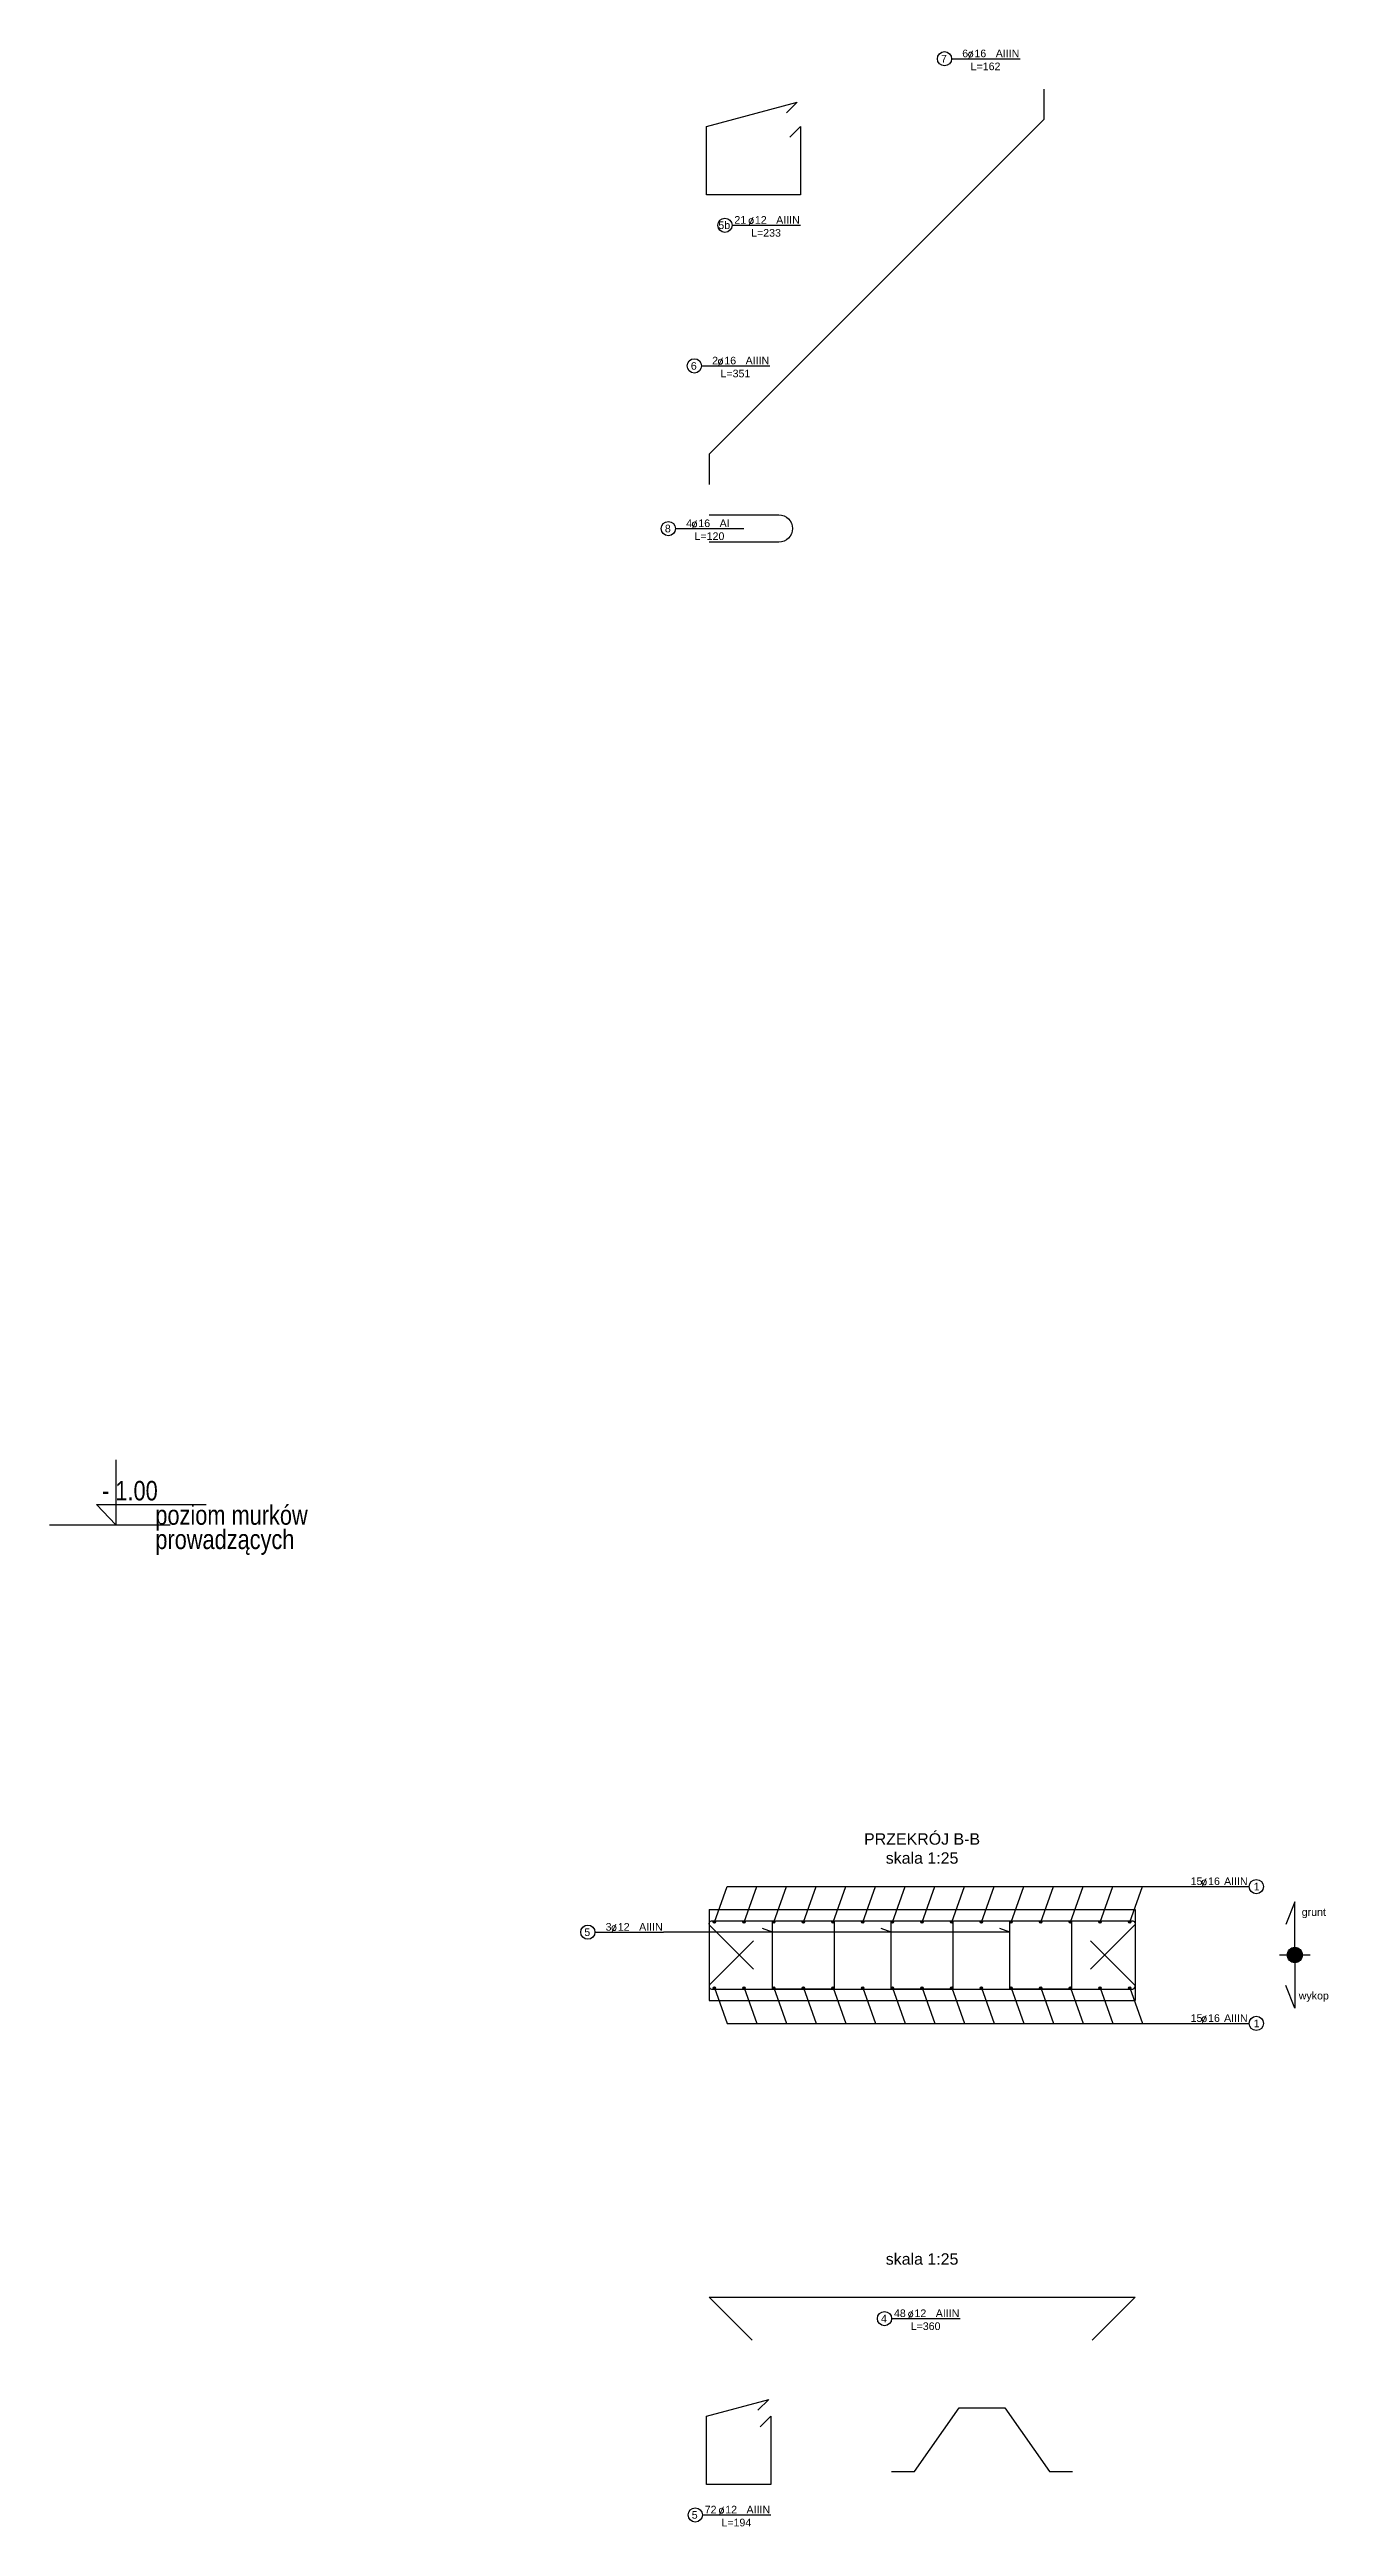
# Model space of a CAD drawing. Extents: x -5033 to 9347, y -17890 to -2362.
# Drawn here: x 546 to 1387, y -10002 to -8373 of the extents above; entities that cross this region are included whole.
import ezdxf
from ezdxf.enums import TextEntityAlignment as Align

# ---------------------------------------------------------------- set-up
doc = ezdxf.new("R2010")
doc.units = 0
doc.header["$MEASUREMENT"] = 0
for name, color, linetype in [('__SOL-KOTY_WYSOKOSCIOWE', 4, 'CONTINUOUS'), ('__SOL-OPISY', 4, 'CONTINUOUS'), ('__SOL-WIDOK', 4, 'CONTINUOUS'), ('__SOL-ZBROJENIE', 3, 'CONTINUOUS')]:
    doc.layers.add(name, color=color, linetype=linetype)
doc.styles.add('ARIAL', font='arial.ttf', dxfattribs={"height": 2.5})
doc.styles.add('SIMPLEX', font='SIMPLEX.SHX', dxfattribs={"width": 0.8})
doc.styles.get("Standard").update_dxf_attribs({"font": 'arial.ttf'})

# ---------------------------------------------------------------- blocks, each defined once
blk = doc.blocks.new('OPIS_LEWY')
at = {"layer": '__SOL-OPISY'}
blk.add_line((-90, 0), (0, 0), dxfattribs=at)
blk.add_circle((-99.4, 0), 9.36, dxfattribs=at)
at = {"layer": '__SOL-OPISY', "style": 'SIMPLEX', "width": 0.9}
blk.add_text(' %%c ', height=10, dxfattribs=at).set_placement((-75, 0.5))
at = {"layer": '__SOL-OPISY', "style": 'ARIAL', "width": 0.8}
for tag, p in [('NUMER', (-99.4, 0)), ('DLUGOSC', (-58.9, -6.6))]:
    blk.add_attdef(tag, text='', height=10, dxfattribs=at).set_placement(p, align=Align.MIDDLE)
blk.add_attdef('ILOSC', text='', height=10, dxfattribs=at).set_placement((-74, 0.1), align=Align.RIGHT)
for tag, p in [('SREDNICA', (-65.8, 0.1)), ('STAL', (-42.7, 0.3))]:
    blk.add_attdef(tag, p, '', height=10, dxfattribs=at)
blk = doc.blocks.new('KOTA')
at = {"layer": '__SOL-KOTY_WYSOKOSCIOWE'}
for p, q in [((0, 33.4), (0, 0)), ((-34, 0), (28, 0)), ((0, 0), (-9.9, 10.4)), ((-9.9, 10.4), (46.5, 10.4))]:
    blk.add_line(p, q, dxfattribs=at)
at = {"layer": '__SOL-KOTY_WYSOKOSCIOWE', "style": 'ARIAL', "width": 0.8}
blk.add_attdef('RZEDNA', (500.5, 15.9), '', height=10.4, dxfattribs=at)
blk = doc.blocks.new('OPIS_PRAWY')
at = {"layer": '__SOL-OPISY'}
blk.add_line((0, 0), (90, 0), dxfattribs=at)
blk.add_circle((99.4, 0), 9.36, dxfattribs=at)
at = {"layer": '__SOL-OPISY', "style": 'SIMPLEX', "width": 0.9}
blk.add_text(' %%c ', height=10, dxfattribs=at).set_placement((20.9, 0.5))
at = {"layer": '__SOL-OPISY', "style": 'ARIAL', "width": 0.8}
blk.add_attdef('ILOSC', text='', height=10, dxfattribs=at).set_placement((27.1, 0.1), align=Align.RIGHT)
for tag, p in [('SREDNICA', (35.4, 0.1)), ('STAL', (58.4, 0.5))]:
    blk.add_attdef(tag, p, '', height=10, dxfattribs=at)
for tag, p in [('NUMER', (99.4, 0)), ('DLUGOSC', (52.8, -6.1))]:
    blk.add_attdef(tag, text='', height=10, dxfattribs=at).set_placement(p, align=Align.MIDDLE)

msp = doc.modelspace()

# ---------------------------------------------------------------- hatches: boundary and pattern name
at = {"layer": '__SOL-OPISY'}
msp.add_hatch(color=256, dxfattribs=at).paths.add_polyline_path([(1370, -9626, 1), (1360, -9626, 1)])
at = {"layer": '__SOL-ZBROJENIE'}
for points in [[(984.3, -9604.3, 1), (982.7, -9604.3, 1)], [(1003.8, -9604.3, 1), (1002.2, -9604.3, 1)], [(1023.3, -9604.3, 1), (1021.7, -9604.3, 1)], [(1042.8, -9604.3, 1), (1041.2, -9604.3, 1)], [(1062.3, -9604.3, 1), (1060.7, -9604.3, 1)], [(1081.8, -9604.3, 1), (1080.2, -9604.3, 1)], [(1101.3, -9604.3, 1), (1099.7, -9604.3, 1)], [(1120.8, -9604.3, 1), (1119.2, -9604.3, 1)], [(1140.3, -9604.3, 1), (1138.7, -9604.3, 1)], [(1159.8, -9604.3, 1), (1158.2, -9604.3, 1)], [(1179.3, -9604.3, 1), (1177.7, -9604.3, 1)], [(1198.8, -9604.3, 1), (1197.2, -9604.3, 1)], [(1218.3, -9604.3, 1), (1216.7, -9604.3, 1)], [(1237.8, -9604.3, 1), (1236.2, -9604.3, 1)], [(1257.3, -9604.3, 1), (1255.7, -9604.3, 1)], [(984.3, -9647.7, 1), (982.7, -9647.7, 1)], [(1003.8, -9647.7, 1), (1002.2, -9647.7, 1)], [(1023.3, -9647.7, 1), (1021.7, -9647.7, 1)], [(1042.8, -9647.7, 1), (1041.2, -9647.7, 1)], [(1062.3, -9647.7, 1), (1060.7, -9647.7, 1)], [(1081.8, -9647.7, 1), (1080.2, -9647.7, 1)], [(1101.3, -9647.7, 1), (1099.7, -9647.7, 1)], [(1120.8, -9647.7, 1), (1119.2, -9647.7, 1)], [(1140.3, -9647.7, 1), (1138.7, -9647.7, 1)], [(1159.8, -9647.7, 1), (1158.2, -9647.7, 1)], [(1179.3, -9647.7, 1), (1177.7, -9647.7, 1)], [(1198.8, -9647.7, 1), (1197.2, -9647.7, 1)], [(1218.3, -9647.7, 1), (1216.7, -9647.7, 1)], [(1237.8, -9647.7, 1), (1236.2, -9647.7, 1)], [(1257.3, -9647.7, 1), (1255.7, -9647.7, 1)]]:
    msp.add_hatch(color=256, dxfattribs=at).paths.add_polyline_path(points)

# ---------------------------------------------------------------- linework, layer by layer
at = {"layer": '__SOL-OPISY'}
for p, q in [((983.5, -9604.3), (991.98, -9581)), ((991.98, -9581), (1290, -9581)), ((1003, -9604.3), (1011.48, -9581)), ((1022.5, -9604.3), (1030.98, -9581)), ((1042, -9604.3), (1050.48, -9581)), ((1061.5, -9604.3), (1069.98, -9581)), ((1081, -9604.3), (1089.48, -9581)), ((1100.5, -9604.3), (1108.98, -9581)), ((1120, -9604.3), (1128.48, -9581)), ((1139.5, -9604.3), (1147.98, -9581)), ((1159, -9604.3), (1167.48, -9581)), ((1178.5, -9604.3), (1186.98, -9581)), ((1198, -9604.3), (1206.48, -9581)), ((1217.5, -9604.3), (1225.98, -9581)), ((1237, -9604.3), (1245.48, -9581)), ((1256.5, -9604.3), (1264.98, -9581)), ((1365, -9591), (1359, -9606)), ((1365, -9626), (1365, -9591)), ((1177.7, -9611), (950, -9611)), ((1021.7, -9611), (1015.12, -9608.61)), ((1099.7, -9611), (1093.12, -9608.61)), ((1177.7, -9611), (1171.12, -9608.61)), ((1375, -9626), (1355, -9626)), ((1365, -9626), (1365, -9661)), ((983.5, -9647.7), (991.98, -9671)), ((1003, -9647.7), (1011.48, -9671)), ((1022.5, -9647.7), (1030.98, -9671)), ((1042, -9647.7), (1050.48, -9671)), ((1061.5, -9647.7), (1069.98, -9671)), ((1081, -9647.7), (1089.48, -9671)), ((1100.5, -9647.7), (1108.98, -9671)), ((1120, -9647.7), (1128.48, -9671)), ((1139.5, -9647.7), (1147.98, -9671)), ((1159, -9647.7), (1167.48, -9671)), ((1178.5, -9647.7), (1186.98, -9671)), ((1198, -9647.7), (1206.48, -9671)), ((1217.5, -9647.7), (1225.98, -9671)), ((1237, -9647.7), (1245.48, -9671)), ((1256.5, -9647.7), (1264.98, -9671)), ((1365, -9661), (1359, -9646)), ((991.98, -9671), (1290, -9671))]:
    msp.add_line(p, q, dxfattribs=at)
msp.add_circle((1365, -9626), 5, dxfattribs=at)
at = {"layer": '__SOL-WIDOK'}
for p, q in [((980, -9596), (980, -9656)), ((980, -9596), (1260, -9596)), ((1260, -9596), (1260, -9656)), ((980, -9656), (1260, -9656))]:
    msp.add_line(p, q, dxfattribs=at)
at = {"layer": '__SOL-ZBROJENIE'}
for points in [[(1200, -8398.78), (1200, -8418.78), (980, -8638.78), (980, -8658.78)], [(1033.03, -8430.36), (1040.1, -8423.28), (1040.1, -8468.28), (978.4, -8468.28), (978.4, -8423.28), (1038, -8407.32), (1030.93, -8414.39)], [(1008.28, -9879.28), (980, -9851), (1260, -9851), (1231.72, -9879.28)], [(1013.53, -9936.36), (1020.6, -9929.28), (1020.6, -9974.28), (978.4, -9974.28), (978.4, -9929.28), (1019.16, -9918.36), (1012.09, -9925.43)], [(1100, -9965.78), (1115, -9965.78), (1144.41, -9923.78), (1174.41, -9923.78), (1203.82, -9965.78), (1218.82, -9965.78)]]:
    msp.add_lwpolyline(points, dxfattribs=at)
for points in [[(980, -8678.78), (1025.86, -8678.78, -1), (1025.86, -8696.78), (980, -8696.78)], [(1009.28, -9635.28), (981, -9607, -0.7), (981.5, -9603.5), (1258.5, -9603.5, -0.7), (1259, -9607), (1230.72, -9635.28)], [(1009.28, -9635.28), (981, -9607, -0.7), (981.5, -9603.5), (1258.5, -9603.5, -0.7), (1259, -9607), (1230.72, -9635.28)], [(1009.28, -9616.72), (981, -9645, 0.7), (981.5, -9648.5), (1258.5, -9648.5, 0.7), (1259, -9645), (1230.72, -9616.72)], [(1009.28, -9616.72), (981, -9645, 0.7), (981.5, -9648.5), (1258.5, -9648.5, 0.7), (1259, -9645), (1230.72, -9616.72)]]:
    msp.add_lwpolyline(points, format="xyb", dxfattribs=at)
for points in [[(1022.2, -9603.5), (1061.8, -9603.5, -0.414214), (1062.3, -9604), (1062.3, -9648, -0.414214), (1061.8, -9648.5), (1022.2, -9648.5, -0.414214), (1021.7, -9648), (1021.7, -9604, -0.414214)], [(1100.2, -9603.5), (1139.8, -9603.5, -0.414214), (1140.3, -9604), (1140.3, -9648, -0.414214), (1139.8, -9648.5), (1100.2, -9648.5, -0.414214), (1099.7, -9648), (1099.7, -9604, -0.414214)], [(1178.2, -9603.5), (1217.8, -9603.5, -0.414214), (1218.3, -9604), (1218.3, -9648, -0.414214), (1217.8, -9648.5), (1178.2, -9648.5, -0.414214), (1177.7, -9648), (1177.7, -9604, -0.414214)]]:
    msp.add_lwpolyline(points, format="xyb", close=True, dxfattribs=at)
for centre in [(983.5, -9604.3), (1003, -9604.3), (1022.5, -9604.3), (1042, -9604.3), (1061.5, -9604.3), (1081, -9604.3), (1100.5, -9604.3), (1120, -9604.3), (1139.5, -9604.3), (1159, -9604.3), (1178.5, -9604.3), (1198, -9604.3), (1217.5, -9604.3), (1237, -9604.3), (1256.5, -9604.3), (983.5, -9647.7), (1003, -9647.7), (1022.5, -9647.7), (1042, -9647.7), (1061.5, -9647.7), (1081, -9647.7), (1100.5, -9647.7), (1120, -9647.7), (1139.5, -9647.7), (1159, -9647.7), (1178.5, -9647.7), (1198, -9647.7), (1217.5, -9647.7), (1237, -9647.7), (1256.5, -9647.7)]:
    msp.add_circle(centre, 0.8, dxfattribs=at)

# ---------------------------------------------------------------- block references
at = {"layer": '__SOL-KOTY_WYSOKOSCIOWE'}
ref = msp.add_blockref('KOTA', (590, -9343), dxfattribs=dict(at, xscale=1.28, yscale=1.28, zscale=1.28))
ref.add_attrib('RZEDNA', '- 1.00', (581, -9327), dxfattribs={"height": 12.8, "style": 'ARIAL', "width": 0.8})
ref.add_attrib('OPIS1', 'poziom murków', (616, -9343), dxfattribs={"height": 12.8, "style": 'ARIAL', "width": 0.8})
ref.add_attrib('OPIS2', 'prowadzących', (616, -9359), dxfattribs={"height": 12.8, "style": 'ARIAL', "width": 0.8})
at = {"layer": '__SOL-OPISY'}
ref = msp.add_blockref('OPIS_LEWY', (1184.41, -8378.78), dxfattribs=dict(at, xscale=0.5, yscale=0.5, zscale=0.5))
ref.add_attrib('ILOSC', '6', (1146.41, -8377.78), dxfattribs={"height": 5, "style": 'ARIAL'})
ref.add_attrib('SREDNICA', '16', (1154.41, -8377.78), dxfattribs={"height": 5, "style": 'ARIAL'})
ref.add_attrib('DLUGOSC', 'L=162', (1151.91, -8386.28), dxfattribs={"height": 5, "style": 'ARIAL'})
ref.add_attrib('STAL', 'AIIIN', (1168.41, -8377.78), dxfattribs={"height": 5, "style": 'ARIAL'})
ref.add_attrib('NUMER', '7', (1132.41, -8381.28), dxfattribs={"height": 5, "style": 'ARIAL'})
ref = msp.add_blockref('OPIS_LEWY', (1040.1, -8488.28), dxfattribs=dict(at, xscale=0.5, yscale=0.5, zscale=0.5))
ref.add_attrib('ILOSC', '21', (996.6, -8487.28), dxfattribs={"height": 5, "style": 'ARIAL'})
ref.add_attrib('SREDNICA', '12', (1010.1, -8487.28), dxfattribs={"height": 5, "style": 'ARIAL'})
ref.add_attrib('DLUGOSC', 'L=233', (1007.6, -8495.78), dxfattribs={"height": 5, "style": 'ARIAL'})
ref.add_attrib('STAL', 'AIIIN', (1024.1, -8487.28), dxfattribs={"height": 5, "style": 'ARIAL'})
ref.add_attrib('NUMER', '5b', (986.1, -8490.78), dxfattribs={"height": 5, "style": 'ARIAL'})
ref = msp.add_blockref('OPIS_LEWY', (1020, -8580.78), dxfattribs=dict(at, xscale=0.5, yscale=0.5, zscale=0.5))
ref.add_attrib('ILOSC', '2', (982, -8579.78), dxfattribs={"height": 5, "style": 'ARIAL'})
ref.add_attrib('SREDNICA', '16', (990, -8579.78), dxfattribs={"height": 5, "style": 'ARIAL'})
ref.add_attrib('DLUGOSC', 'L=351', (987.5, -8588.28), dxfattribs={"height": 5, "style": 'ARIAL'})
ref.add_attrib('STAL', 'AIIIN', (1004, -8579.78), dxfattribs={"height": 5, "style": 'ARIAL'})
ref.add_attrib('NUMER', '6', (968, -8583.28), dxfattribs={"height": 5, "style": 'ARIAL'})
ref = msp.add_blockref('OPIS_LEWY', (1002.93, -8687.78), dxfattribs=dict(at, xscale=0.5, yscale=0.5, zscale=0.5))
ref.add_attrib('ILOSC', '4', (964.93, -8686.78), dxfattribs={"height": 5, "style": 'ARIAL'})
ref.add_attrib('SREDNICA', '16', (972.93, -8686.78), dxfattribs={"height": 5, "style": 'ARIAL'})
ref.add_attrib('DLUGOSC', 'L=120', (970.43, -8695.28), dxfattribs={"height": 5, "style": 'ARIAL'})
ref.add_attrib('STAL', 'AI', (986.93, -8686.78), dxfattribs={"height": 5, "style": 'ARIAL'})
ref.add_attrib('NUMER', '8', (950.93, -8690.28), dxfattribs={"height": 5, "style": 'ARIAL'})
ref = msp.add_blockref('OPIS_PRAWY', (1290, -9581), dxfattribs=dict(at, xscale=0.5, yscale=0.5, zscale=0.5))
ref.add_attrib('ILOSC', '15', (1296.5, -9580), dxfattribs={"height": 5, "style": 'ARIAL'})
ref.add_attrib('SREDNICA', '16', (1308, -9580), dxfattribs={"height": 5, "style": 'ARIAL'})
ref.add_attrib('STAL', 'AIIIN', (1318.5, -9580), dxfattribs={"height": 5, "style": 'ARIAL'})
ref.add_attrib('NUMER', '1', (1338, -9583.5), dxfattribs={"height": 5, "style": 'ARIAL'})
ref = msp.add_blockref('OPIS_LEWY', (950, -9611), dxfattribs=dict(at, xscale=0.5, yscale=0.5, zscale=0.5))
ref.add_attrib('ILOSC', '3', (912, -9610), dxfattribs={"height": 5, "style": 'ARIAL'})
ref.add_attrib('SREDNICA', '12', (920, -9610), dxfattribs={"height": 5, "style": 'ARIAL'})
ref.add_attrib('STAL', 'AIIIN', (934, -9610), dxfattribs={"height": 5, "style": 'ARIAL'})
ref.add_attrib('NUMER', '5', (898, -9613.5), dxfattribs={"height": 5, "style": 'ARIAL'})
ref = msp.add_blockref('OPIS_PRAWY', (1290, -9671), dxfattribs=dict(at, xscale=0.5, yscale=0.5, zscale=0.5))
ref.add_attrib('ILOSC', '15', (1296.5, -9670), dxfattribs={"height": 5, "style": 'ARIAL'})
ref.add_attrib('SREDNICA', '16', (1308, -9670), dxfattribs={"height": 5, "style": 'ARIAL'})
ref.add_attrib('STAL', 'AIIIN', (1318.5, -9670), dxfattribs={"height": 5, "style": 'ARIAL'})
ref.add_attrib('NUMER', '1', (1338, -9673.5), dxfattribs={"height": 5, "style": 'ARIAL'})
ref = msp.add_blockref('OPIS_LEWY', (1145, -9865.14), dxfattribs=dict(at, xscale=0.5, yscale=0.5, zscale=0.5))
ref.add_attrib('ILOSC', '48', (1101.5, -9864.14), dxfattribs={"height": 5, "style": 'ARIAL'})
ref.add_attrib('SREDNICA', '12', (1115, -9864.14), dxfattribs={"height": 5, "style": 'ARIAL'})
ref.add_attrib('DLUGOSC', 'L=360', (1112.5, -9872.64), dxfattribs={"height": 5, "style": 'ARIAL'})
ref.add_attrib('STAL', 'AIIIN', (1129, -9864.14), dxfattribs={"height": 5, "style": 'ARIAL'})
ref.add_attrib('NUMER', '4', (1093, -9867.64), dxfattribs={"height": 5, "style": 'ARIAL'})
ref = msp.add_blockref('OPIS_LEWY', (1020.6, -9994.28), dxfattribs=dict(at, xscale=0.5, yscale=0.5, zscale=0.5))
ref.add_attrib('ILOSC', '72', (977.1, -9993.28), dxfattribs={"height": 5, "style": 'ARIAL'})
ref.add_attrib('SREDNICA', '12', (990.6, -9993.28), dxfattribs={"height": 5, "style": 'ARIAL'})
ref.add_attrib('DLUGOSC', 'L=194', (988.1, -10001.8), dxfattribs={"height": 5, "style": 'ARIAL'})
ref.add_attrib('STAL', 'AIIIN', (1004.6, -9993.28), dxfattribs={"height": 5, "style": 'ARIAL'})
ref.add_attrib('NUMER', '5', (968.6, -9996.78), dxfattribs={"height": 5, "style": 'ARIAL'})

# ---------------------------------------------------------------- texts
at = {"layer": '__SOL-OPISY', "width": 2500, "attachment_point": 5}
for s, insert, char_height in [('PRZEKRÓJ B-B\\Pskala 1:25\\P', (1120, -9556), 7.5), ('grunt\\P', (1377.5, -9598.5), 5), ('wykop\\P', (1377.5, -9653.5), 5), ('skala 1:25\\P', (1120, -9826), 7.5)]:
    msp.add_mtext(s, dxfattribs=dict(at, insert=insert, char_height=char_height))

doc.saveas('drawing.dxf')
